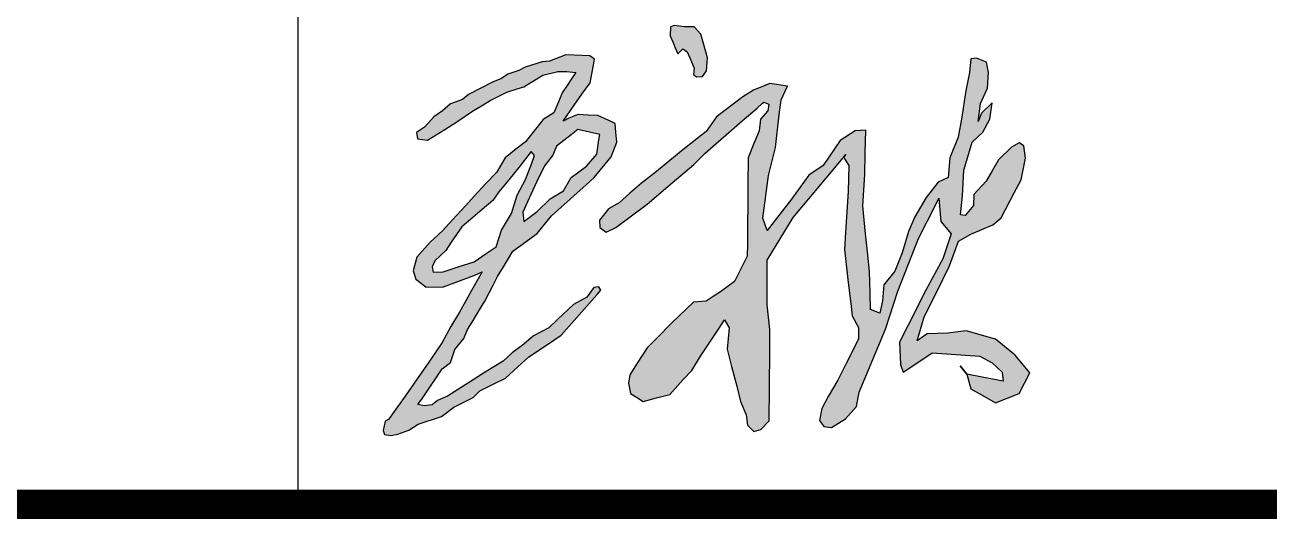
# Model space of a CAD drawing. Extents: x 3757684 to 3906284, y -130571 to 413559.
# Drawn here: x 3899836 to 3903433, y 205606 to 207036 of the extents above; entities that cross this region are included whole.
import ezdxf

# ---------------------------------------------------------------- set-up
doc = ezdxf.new("R2010")
doc.units = 0
doc.header["$LTSCALE"] = 1000
doc.header["$MEASUREMENT"] = 0
doc.layers.get('0').update_dxf_attribs({"color": 4, "linetype": 'CONTINUOUS'})
doc.layers.add('PUB_TITLE', color=4, linetype='CONTINUOUS')

# ---------------------------------------------------------------- blocks, each defined once
blk = doc.blocks.new('A$C3EBB42B8')
h = blk.add_hatch(color=256)
h.paths.add_polyline_path([(868.7, 865.5), (870.3, 835.9), (895.2, 817.2), (934.2, 835.9), (1060.2, 929.7), (1143, 1000), (1247.6, 1088.9), (1293.4, 1133.7), (1442.3, 1263.3), (1502.1, 1315.3), (1524, 1334.3), (1529.2, 1338.8), (1548.6, 1330.9), (1544.4, 1304.7), (1515.4, 1270.2), (1509.9, 1223.3), (1489.2, 1172.3), (1466, 1115), (1465, 1006.4), (1464.4, 942.1), (1463.3, 830.9), (1462.7, 770.2), (1461.5, 719.7), (1445.8, 688.5), (1410.7, 618.3), (1355.4, 577.3), (1325.9, 558.2), (1297.8, 540), (1245.9, 535.6), (1160.4, 453.7), (1098.9, 391.1), (1060.4, 352), (1020.1, 290.8), (990.2, 243.1), (986.1, 210.5), (992.9, 168.4), (1017.4, 153.4), (1044.8, 136.7), (1097.6, 150.7), (1151, 164.8), (1205.1, 224.1), (1240.4, 260.8), (1274.4, 317.9), (1307, 366.8), (1349.2, 430.6), (1371, 464.6), (1390, 432), (1381.8, 346.4), (1399.5, 277.1), (1419.9, 197.2), (1435.6, 135.6), (1458, 82.8), (1463.4, 40.6), (1489.3, 16.2), (1516.5, 23), (1550.5, 58.3), (1552.5, 336.1), (1553.2, 425.2), (1541.7, 525.2), (1541.7, 651.3), (1541.7, 703.5), (1646.1, 875.2), (1778.8, 1033.9), (1840.4, 1107.6), (1857.7, 1128.3), (1849.1, 1118), (1870.1, 1083.9), (1868, 979.6), (1857.1, 816.5), (1852.5, 747.4), (1868, 614.4), (1877.8, 530), (1883.5, 480.5), (1909.3, 433.9), (1909.3, 386.1), (1859.3, 288.3), (1825.6, 222.5), (1787.5, 155.7), (1761.4, 107.8), (1752.7, 60), (1770.1, 36.1), (1800.5, 31.8), (1857.1, 66.5), (1900.6, 116.5), (1911.5, 173.1), (2017.7, 426.7), (2067, 580.1), (2149.3, 791.1), (2217.8, 925.3), (2231.8, 952.6), (2239.8, 859.6), (2280.9, 810.2), (2248, 708.9), (2179.5, 582.9), (2108.2, 443.1), (2073.1, 374.4), (2078, 284.2), (2089, 254.1), (2163, 303.4), (2204.8, 331.2), (2338.5, 321.9), (2396.7, 317.8), (2446.3, 291.1), (2486.3, 254.2), (2489.4, 217.3), (2412.4, 232.7), (2343.8, 246.4), (2317, 278.8), (2343.8, 246.4), (2360.1, 186.5), (2415.5, 155.8), (2459.4, 131.4), (2554, 168.1), (2597.1, 251.1), (2538.6, 321.9), (2458.6, 386.5), (2341.6, 420.3), (2267.7, 411.1), (2184.6, 408), (2144.6, 380.3), (2172.3, 475.7), (2221.2, 571.9), (2273.9, 681.7), (2310.1, 781), (2360.1, 808.3), (2449, 845.8), (2481.3, 874.7), (2534.1, 975), (2561.6, 1027.4), (2580, 1114.5), (2573.2, 1163.8), (2554.5, 1175.7), (2523.9, 1158.7), (2471.1, 1107.7), (2445.6, 1063.5), (2421, 1020.9), (2372.4, 968.2), (2370.7, 924), (2336.7, 883.2), (2318, 886.6), (2326.5, 963.1), (2331.6, 1065.2), (2354.6, 1141.4), (2365.5, 1177.6), (2408.1, 1217.7), (2436.7, 1271.2), (2446.3, 1336.1), (2402.3, 1294.1), (2389, 1261.6), (2398.5, 1334.2), (2427.2, 1395.3), (2431, 1458.3), (2423.4, 1500.3), (2383.2, 1515.5), (2360.3, 1513.6), (2354.6, 1458.3), (2339.3, 1378.1), (2324, 1278.8), (2308.7, 1198.6), (2276.3, 1114.7), (2268.6, 1036.4), (2228.5, 1017.3), (2180.7, 956.2), (2134.9, 877.9), (2110.1, 818.7), (2084.3, 733.1), (2054.3, 660.2), (2011.4, 604.5), (2005, 540.2), (1994.3, 490.9), (1957.8, 505.9), (1955.7, 572.3), (1952.9, 658), (1944.9, 737.3), (1937.7, 809.7), (1926.4, 922.4), (1934.2, 1048.1), (1936.4, 1133.8), (1938.7, 1226.2), (1895.6, 1223.8), (1835.6, 1185.3), (1766.9, 1084.5), (1709, 1046), (1640.4, 949.5), (1593.2, 889.5), (1541.7, 823.9), (1524.6, 872.4), (1548.2, 1043.8), (1576.1, 1157.4), (1591.1, 1288.1), (1597.9, 1347.9), (1623.3, 1403.9), (1552.5, 1414.6), (1488.1, 1387.2), (1445.2, 1361), (1339.1, 1280.4), (1297.3, 1221.7), (1196.5, 1142.4), (1097.8, 1061), (1037.8, 1013.8), (990.6, 973.1), (947.7, 934.5), (904.8, 910.9)])
h.paths.add_polyline_path([(1154.6, 1642.1), (1153.3, 1605), (1163.2, 1581.5), (1173.5, 1557.1), (1183.7, 1533), (1204.1, 1553.1), (1221.4, 1540.7), (1231.3, 1517.2), (1248.9, 1475.4), (1246.1, 1450.4), (1258.5, 1440.5), (1282, 1441.8), (1298.1, 1465.3), (1303.1, 1517.2), (1289.4, 1565.4), (1276.3, 1611.9), (1248.6, 1642.1), (1210.2, 1642.1), (1169.4, 1647.1)])
h.paths.add_polyline_path([(134.1, 1217.8), (138.3, 1192.3), (178.7, 1186), (212.7, 1207.2), (248.3, 1229.4), (296.8, 1259.7), (359.4, 1302.8), (401.9, 1328.3), (429.6, 1345.3), (467.8, 1364.4), (497.6, 1379.3), (538, 1392), (565.5, 1400.7), (610.3, 1428.1), (642.2, 1447.7), (701.7, 1462.1), (737.8, 1462.1), (774, 1457.9), (756.9, 1432.4), (739.3, 1405.9), (719.7, 1376.5), (708.1, 1349.5), (685.1, 1296.2), (642.2, 1268.8), (601.8, 1217.8), (571.9, 1180.2), (533.7, 1149.9), (489.6, 1114.8), (455.1, 1056.4), (412.6, 1011.8), (365.8, 960.8), (330.6, 922.4), (278.7, 865.8), (239.1, 822.6), (189.4, 776), (136.2, 716.5), (121.3, 661.3), (132, 627.3), (172.3, 597.5), (238.2, 595.4), (289.3, 614.5), (368, 644), (397.7, 657), (355.7, 581.9), (332.9, 541), (307.5, 495.6), (272.7, 437.3), (237.9, 373.1), (181.3, 290.1), (137, 226.9), (107.4, 184.7), (81.8, 148.1), (44.9, 95.5), (22.4, 63.4), (8.8, 56.9), (0, 19.6), (5.2, 4.1), (31, 0), (58.8, 5.2), (103.6, 21.6), (141.3, 45), (234.5, 76.1), (283.7, 114), (362.2, 151.8), (388.1, 178.9), (442.3, 206), (491.4, 230.5), (541.7, 275.7), (585.6, 315.1), (664.4, 368.6), (715.2, 403.1), (747.1, 439.6), (817.6, 519.4), (859.2, 566.6), (874.1, 583.5), (865.7, 597.1), (845.6, 593.9), (817.6, 555.4), (764.6, 526.6), (701, 465.6), (665.6, 431.6), (603.6, 400.2), (565.1, 366.9), (518.9, 332.3), (481.7, 297.7), (444.5, 275.9), (403.6, 249.7), (361.6, 222.8), (302.3, 185.5), (259.3, 157.6), (218, 140.1), (196.5, 122.6), (165.4, 118.7), (139.1, 124.2), (158.3, 149.7), (237.2, 267.2), (270.1, 292.9), (288.7, 345.8), (324.4, 390), (338.7, 425.7), (357.3, 455.7), (374.8, 484.1), (391.4, 510.9), (408.7, 538.8), (441.8, 604), (459.4, 638.7), (483.5, 677.3), (503.7, 711.4), (521.1, 740.6), (619.4, 811.1), (676.7, 882.8), (738.9, 938.5), (779.4, 974.9), (813.9, 1005.8), (847.5, 1035.9), (891.8, 1089.8), (916, 1119.1), (938.1, 1178.9), (934.9, 1218.7), (932.2, 1252.7), (906.2, 1264.9), (862.4, 1285.5), (823.3, 1287.2), (783.7, 1288.9), (745.3, 1274.5), (723, 1263.3), (767.6, 1326.6), (798.8, 1370.9), (831.3, 1417.2), (843.6, 1481.5), (849.3, 1511.2), (829.6, 1525.2), (800, 1526.6), (734.1, 1529.7), (668.9, 1504.1), (639.3, 1501.2), (570.3, 1480.1), (544.9, 1466), (501.2, 1452), (475.8, 1433.6), (439.2, 1419.6), (343.4, 1370.5), (319, 1349.4), (271.3, 1332.7), (239.1, 1303.9), (203.6, 1280.6), (179.1, 1252.9), (166.4, 1238.4)])
h.paths.add_polyline_path([(754.9, 1207.9), (696.3, 1161.7), (682.1, 1126.2), (648.4, 1083.6), (616.4, 1018), (593.3, 968.3), (561.4, 897.3), (564.9, 860), (618.2, 899.1), (671.5, 950.5), (724.8, 982.5), (754.9, 1035.7), (817.1, 1081.9), (858, 1129.8), (866.8, 1188.3), (870.4, 1209.6), (829.5, 1218.5), (782.1, 1228.8)], flags=16)
h.paths.add_polyline_path([(595.1, 1140.4), (545.4, 1076.5), (504.5, 1026.8), (465.1, 978.9), (440.6, 943.4), (398, 907.9), (360.7, 876), (316.2, 837.9), (273.6, 776.6), (252.3, 742.9), (207.9, 702.1), (197.3, 677.2), (200.8, 655.9), (241.7, 657.7), (302.1, 677.2), (365.7, 697.8), (413.9, 730.5), (454, 757.5), (476.1, 824.5), (515.2, 892), (538.3, 964.7), (572, 1028.6), (596.9, 1094.3), (608.4, 1124.8)], flags=16)
for points in [[(1154.6, 1642.1), (1153.3, 1605), (1163.2, 1581.5), (1173.5, 1557.1), (1183.7, 1533), (1204.1, 1553.1), (1221.4, 1540.7), (1231.3, 1517.2), (1248.9, 1475.4), (1246.1, 1450.4), (1258.5, 1440.5), (1282, 1441.8), (1298.1, 1465.3), (1303.1, 1517.2), (1289.4, 1565.4), (1276.3, 1611.9), (1248.6, 1642.1), (1210.2, 1642.1), (1169.4, 1647.1), (1154.6, 1642.1)], [(134.1, 1217.8), (138.3, 1192.3), (178.7, 1186), (212.7, 1207.2), (248.3, 1229.4), (296.8, 1259.7), (359.4, 1302.8), (401.9, 1328.3), (429.6, 1345.3), (467.8, 1364.4), (497.6, 1379.3), (538, 1392), (565.5, 1400.7), (610.3, 1428.1), (642.2, 1447.7), (701.7, 1462.1), (737.8, 1462.1), (774, 1457.9), (756.9, 1432.4), (739.3, 1405.9), (719.7, 1376.5), (708.1, 1349.5), (685.1, 1296.2), (642.2, 1268.8), (601.8, 1217.8), (571.9, 1180.2), (533.7, 1149.9), (489.6, 1114.8), (455.1, 1056.4), (412.6, 1011.8), (365.8, 960.8), (330.6, 922.4), (278.7, 865.8), (239.1, 822.6), (189.4, 776), (136.2, 716.5), (121.3, 661.3), (132, 627.3), (172.3, 597.5), (238.2, 595.4), (289.3, 614.5), (368, 644), (397.7, 657), (355.7, 581.9), (332.9, 541), (307.5, 495.6), (272.7, 437.3), (237.9, 373.1), (181.3, 290.1), (137, 226.9), (107.4, 184.7), (81.8, 148.1), (44.9, 95.5), (22.4, 63.4), (8.8, 56.9), (0, 19.6), (5.2, 4.1), (31, 0), (58.8, 5.2), (103.6, 21.6), (141.3, 45), (234.5, 76.1), (283.7, 114), (362.2, 151.8), (388.1, 178.9), (442.3, 206), (491.4, 230.5), (541.7, 275.7), (585.6, 315.1), (664.4, 368.6), (715.2, 403.1), (747.1, 439.6), (817.6, 519.4), (859.2, 566.6), (874.1, 583.5), (865.7, 597.1), (845.6, 593.9), (817.6, 555.4), (764.6, 526.6), (701, 465.6), (665.6, 431.6), (603.6, 400.2), (565.1, 366.9), (518.9, 332.3), (481.7, 297.7), (444.5, 275.9), (403.6, 249.7), (361.6, 222.8), (302.3, 185.5), (259.3, 157.6), (218, 140.1), (196.5, 122.6), (165.4, 118.7), (139.1, 124.2), (158.3, 149.7), (237.2, 267.2), (270.1, 292.9), (288.7, 345.8), (324.4, 390), (338.7, 425.7), (357.3, 455.7), (374.8, 484.1), (391.4, 510.9), (408.7, 538.8), (441.8, 604), (459.4, 638.7), (483.5, 677.3), (503.7, 711.4), (521.1, 740.6), (619.4, 811.1), (676.7, 882.8), (738.9, 938.5), (779.4, 974.9), (813.9, 1005.8), (847.5, 1035.9), (891.8, 1089.8), (916, 1119.1), (938.1, 1178.9), (934.9, 1218.7), (932.2, 1252.7), (906.2, 1264.9), (862.4, 1285.5), (823.3, 1287.2), (783.7, 1288.9), (745.3, 1274.5), (723, 1263.3), (767.6, 1326.6), (798.8, 1370.9), (831.3, 1417.2), (843.6, 1481.5), (849.3, 1511.2), (829.6, 1525.2), (800, 1526.6), (734.1, 1529.7), (668.9, 1504.1), (639.3, 1501.2), (570.3, 1480.1), (544.9, 1466), (501.2, 1452), (475.8, 1433.6), (439.2, 1419.6), (343.4, 1370.5), (319, 1349.4), (271.3, 1332.7), (239.1, 1303.9), (203.6, 1280.6), (179.1, 1252.9), (166.4, 1238.4), (134.1, 1217.8)], [(868.7, 865.5), (870.3, 835.9), (895.2, 817.2), (934.2, 835.9), (1060.2, 929.7), (1143, 1000), (1247.6, 1088.9), (1293.4, 1133.7), (1442.3, 1263.3), (1502.1, 1315.3), (1524, 1334.3), (1529.2, 1338.8), (1548.6, 1330.9), (1544.4, 1304.7), (1515.4, 1270.2), (1509.9, 1223.3), (1489.2, 1172.3), (1466, 1115), (1465, 1006.4), (1464.4, 942.1), (1463.3, 830.9), (1462.7, 770.2), (1461.5, 719.7), (1445.8, 688.5), (1410.7, 618.3), (1355.4, 577.3), (1325.9, 558.2), (1297.8, 540), (1245.9, 535.6), (1160.4, 453.7), (1098.9, 391.1), (1060.4, 352), (1020.1, 290.8), (990.2, 243.1), (986.1, 210.5), (992.9, 168.4), (1017.4, 153.4), (1044.8, 136.7), (1097.6, 150.7), (1151, 164.8), (1205.1, 224.1), (1240.4, 260.8), (1274.4, 317.9), (1307, 366.8), (1349.2, 430.6), (1371, 464.6), (1390, 432), (1381.8, 346.4), (1399.5, 277.1), (1419.9, 197.2), (1435.6, 135.6), (1458, 82.8), (1463.4, 40.6), (1489.3, 16.2), (1516.5, 23), (1550.5, 58.3), (1552.5, 336.1), (1553.2, 425.2), (1541.7, 525.2), (1541.7, 651.3), (1541.7, 703.5), (1646.1, 875.2), (1778.8, 1033.9), (1840.4, 1107.6), (1857.7, 1128.3), (1849.1, 1118), (1870.1, 1083.9), (1868, 979.6), (1857.1, 816.5), (1852.5, 747.4), (1868, 614.4), (1877.8, 530), (1883.5, 480.5), (1909.3, 433.9), (1909.3, 386.1), (1859.3, 288.3), (1825.6, 222.5), (1787.5, 155.7), (1761.4, 107.8), (1752.7, 60), (1770.1, 36.1), (1800.5, 31.8), (1857.1, 66.5), (1900.6, 116.5), (1911.5, 173.1), (2017.7, 426.7), (2067, 580.1), (2149.3, 791.1), (2217.8, 925.3), (2231.8, 952.6), (2239.8, 859.6), (2280.9, 810.2), (2248, 708.9), (2179.5, 582.9), (2108.2, 443.1), (2073.1, 374.4), (2078, 284.2), (2089, 254.1), (2163, 303.4), (2204.8, 331.2), (2338.5, 321.9), (2396.7, 317.8), (2446.3, 291.1), (2486.3, 254.2), (2489.4, 217.3), (2412.4, 232.7), (2343.8, 246.4), (2317, 278.8), (2343.8, 246.4), (2360.1, 186.5), (2415.5, 155.8), (2459.4, 131.4), (2554, 168.1), (2597.1, 251.1), (2538.6, 321.9), (2458.6, 386.5), (2341.6, 420.3), (2267.7, 411.1), (2184.6, 408), (2144.6, 380.3), (2172.3, 475.7), (2221.2, 571.9), (2273.9, 681.7), (2310.1, 781), (2360.1, 808.3), (2449, 845.8), (2481.3, 874.7), (2534.1, 975), (2561.6, 1027.4), (2580, 1114.5), (2573.2, 1163.8), (2554.5, 1175.7), (2523.9, 1158.7), (2471.1, 1107.7), (2445.6, 1063.5), (2421, 1020.9), (2372.4, 968.2), (2370.7, 924), (2336.7, 883.2), (2318, 886.6), (2326.5, 963.1), (2331.6, 1065.2), (2354.6, 1141.4), (2365.5, 1177.6), (2408.1, 1217.7), (2436.7, 1271.2), (2446.3, 1336.1), (2402.3, 1294.1), (2389, 1261.6), (2398.5, 1334.2), (2427.2, 1395.3), (2431, 1458.3), (2423.4, 1500.3), (2383.2, 1515.5), (2360.3, 1513.6), (2354.6, 1458.3), (2339.3, 1378.1), (2324, 1278.8), (2308.7, 1198.6), (2276.3, 1114.7), (2268.6, 1036.4), (2228.5, 1017.3), (2180.7, 956.2), (2134.9, 877.9), (2110.1, 818.7), (2084.3, 733.1), (2054.3, 660.2), (2011.4, 604.5), (2005, 540.2), (1994.3, 490.9), (1957.8, 505.9), (1955.7, 572.3), (1952.9, 658), (1944.9, 737.3), (1937.7, 809.7), (1926.4, 922.4), (1934.2, 1048.1), (1936.4, 1133.8), (1938.7, 1226.2), (1895.6, 1223.8), (1835.6, 1185.3), (1766.9, 1084.5), (1709, 1046), (1640.4, 949.5), (1593.2, 889.5), (1541.7, 823.9), (1541.7, 823.9), (1524.6, 872.4), (1548.2, 1043.8), (1576.1, 1157.4), (1591.1, 1288.1), (1597.9, 1347.9), (1623.3, 1403.9), (1552.5, 1414.6), (1488.1, 1387.2), (1445.2, 1361), (1339.1, 1280.4), (1297.3, 1221.7), (1196.5, 1142.4), (1097.8, 1061), (1037.8, 1013.8), (990.6, 973.1), (947.7, 934.5), (904.8, 910.9), (868.7, 865.5), (868.7, 865.5)], [(754.9, 1207.9), (696.3, 1161.7), (682.1, 1126.2), (648.4, 1083.6), (616.4, 1018), (593.3, 968.3), (561.4, 897.3), (564.9, 860), (618.2, 899.1), (671.5, 950.5), (724.8, 982.5), (754.9, 1035.7), (817.1, 1081.9), (858, 1129.8), (866.8, 1188.3), (870.4, 1209.6), (829.5, 1218.5), (782.1, 1228.8), (754.9, 1207.9)], [(595.1, 1140.4), (545.4, 1076.5), (504.5, 1026.8), (465.1, 978.9), (440.6, 943.4), (398, 907.9), (360.7, 876), (316.2, 837.9), (273.6, 776.6), (252.3, 742.9), (207.9, 702.1), (197.3, 677.2), (200.8, 655.9), (241.7, 657.7), (302.1, 677.2), (365.7, 697.8), (413.9, 730.5), (454, 757.5), (476.1, 824.5), (515.2, 892), (538.3, 964.7), (572, 1028.6), (596.9, 1094.3), (608.4, 1124.8), (595.1, 1140.4)]]:
    blk.add_lwpolyline(points)
blk = doc.blocks.new('A$C6CA8367D')
at = {"layer": 'PUB_TITLE'}
for p, q in [((3972.9, 9772.2), (3972.9, 15722.2)), ((3973.2, 9772.1), (3972.9, 15722.1)), ((190, 9772.5), (5800, 9772.1))]:
    blk.add_line(p, q, dxfattribs=at)
at = {"layer": 'PUB_TITLE', "lineweight": 40, "const_width": 42.5, "elevation": 0}
blk.add_lwpolyline([(190, 9772.5), (5800, 9772.1)], dxfattribs=at)
at = {"xscale": 0.3599999998696148, "yscale": 0.3599999999860301, "zscale": 0.3599999999999994, "rotation": 0.003556670480367002}
blk.add_blockref('A$C3EBB42B8', (4095.8, 9872, 27.8), dxfattribs=at)

msp = doc.modelspace()

# ---------------------------------------------------------------- block references
at = {"xscale": 2, "yscale": 2, "zscale": 2}
msp.add_blockref('A$C6CA8367D', (3892680.3, 186104.3, 0), dxfattribs=at)

doc.saveas('drawing.dxf')
